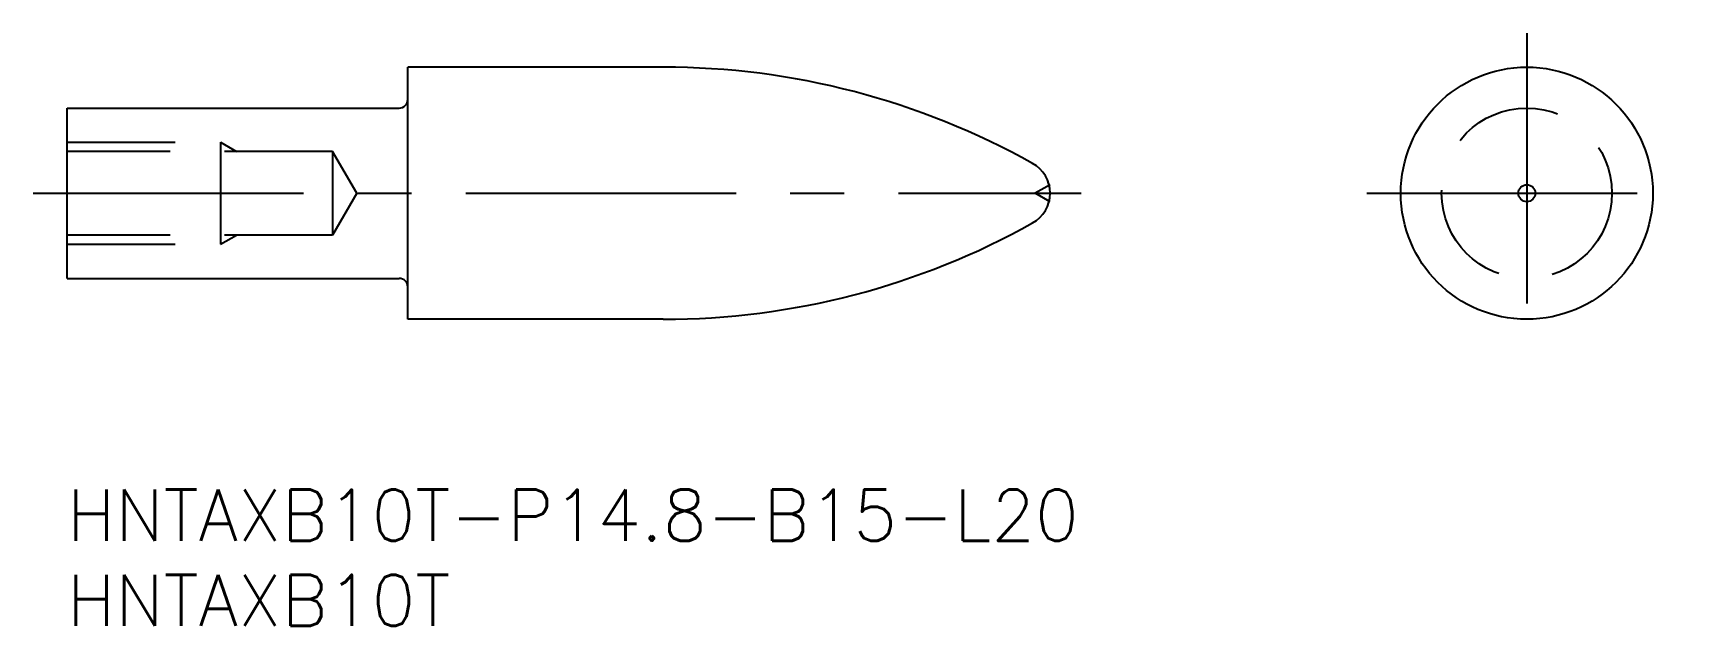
# Model space of a CAD drawing. Extents: x -2 to 95.1, y -8 to 26.8.
import ezdxf

# ---------------------------------------------------------------- set-up
doc = ezdxf.new("R2010")
doc.units = 0
doc.header["$LTSCALE"] = 0.5
doc.linetypes.add('CENTER', pattern=[50.8, 31.75, -6.35, 6.35, -6.35])
doc.linetypes.add('DASHED', pattern=[19.05, 12.7, -6.35])
for name, color, linetype in [('MSM_CENTER', 1, 'CENTER'), ('MSM_CONTINUOUS', 7, 'CONTINUOUS'), ('MSM_DASHED', 4, 'DASHED'), ('MSM_PART_NUMBER', 7, 'CONTINUOUS')]:
    doc.layers.add(name, color=color, linetype=linetype)
doc.styles.get("Standard").update_dxf_attribs({"font": 'txt.shx', "height": 3, "bigfont": 'bigfont.shx'})

# ---------------------------------------------------------------- blocks, each defined once
blk = doc.blocks.new('*U2')
at = {"layer": 'MSM_PART_NUMBER'}
blk.add_text('HNTAXB10T-P14.8-B15-L20', height=3, dxfattribs=at).set_placement((0, -3))
blk = doc.blocks.new('*U3')
at = {"layer": 'MSM_PART_NUMBER'}
blk.add_text('HNTAXB10T', height=3, dxfattribs=at).set_placement((0, -8))

msp = doc.modelspace()

# ---------------------------------------------------------------- linework, layer by layer
at = {"layer": 'MSM_CENTER'}
for p, q in [((85.699, 26.8), (85.699, 8)), ((-2, 17.4), (59.543, 17.4)), ((76.299, 17.4), (95.099, 17.4))]:
    msp.add_line(p, q, dxfattribs=at)
at = {"layer": 'MSM_CONTINUOUS'}
for p, q in [((20, 10), (20, 24.8)), ((35, 24.8), (20, 24.8)), ((0, 12.4), (0, 22.4)), ((0, 22.4), (19.5, 22.4)), ((0, 12.4), (19.5, 12.4)), ((35, 10), (20, 10))]:
    msp.add_line(p, q, dxfattribs=at)
for radius in [7.4, 0.5]:
    msp.add_circle((85.699, 17.4), radius, dxfattribs=at)
for centre, radius, start, end in [((35, -19.6), 44.4, 60.76707, 90), ((19.5, 22.9), 0.5, 270, 0), ((55.707, 17.4), 2, 299.23293, 60.76707), ((35, 54.4), 44.4, 270, 299.23293), ((19.5, 11.9), 0.5, 0, 90)]:
    msp.add_arc(centre, radius, start, end, dxfattribs=at)
at = {"layer": 'MSM_DASHED'}
for p, q in [((0, 20.4), (9, 20.4)), ((9, 20.4), (9, 14.4)), ((9, 20.4), (9.938, 19.858)), ((15.581, 19.858), (0, 19.858)), ((17, 17.4), (15.581, 19.858)), ((15.581, 19.858), (15.581, 14.941)), ((57.707, 17.9), (56.84, 17.4)), ((17, 17.4), (15.581, 14.941)), ((57.707, 16.9), (56.84, 17.4)), ((15.581, 14.941), (0, 14.941)), ((9, 14.4), (9.938, 14.941)), ((0, 14.4), (9, 14.4))]:
    msp.add_line(p, q, dxfattribs=at)
msp.add_circle((85.699, 17.4), 5, dxfattribs=at)

# ---------------------------------------------------------------- block references
at = {"layer": 'MSM_CONTINUOUS'}
for name in ['*U2', '*U3']:
    msp.add_blockref(name, (0, 0), dxfattribs=at)

doc.saveas('drawing.dxf')
